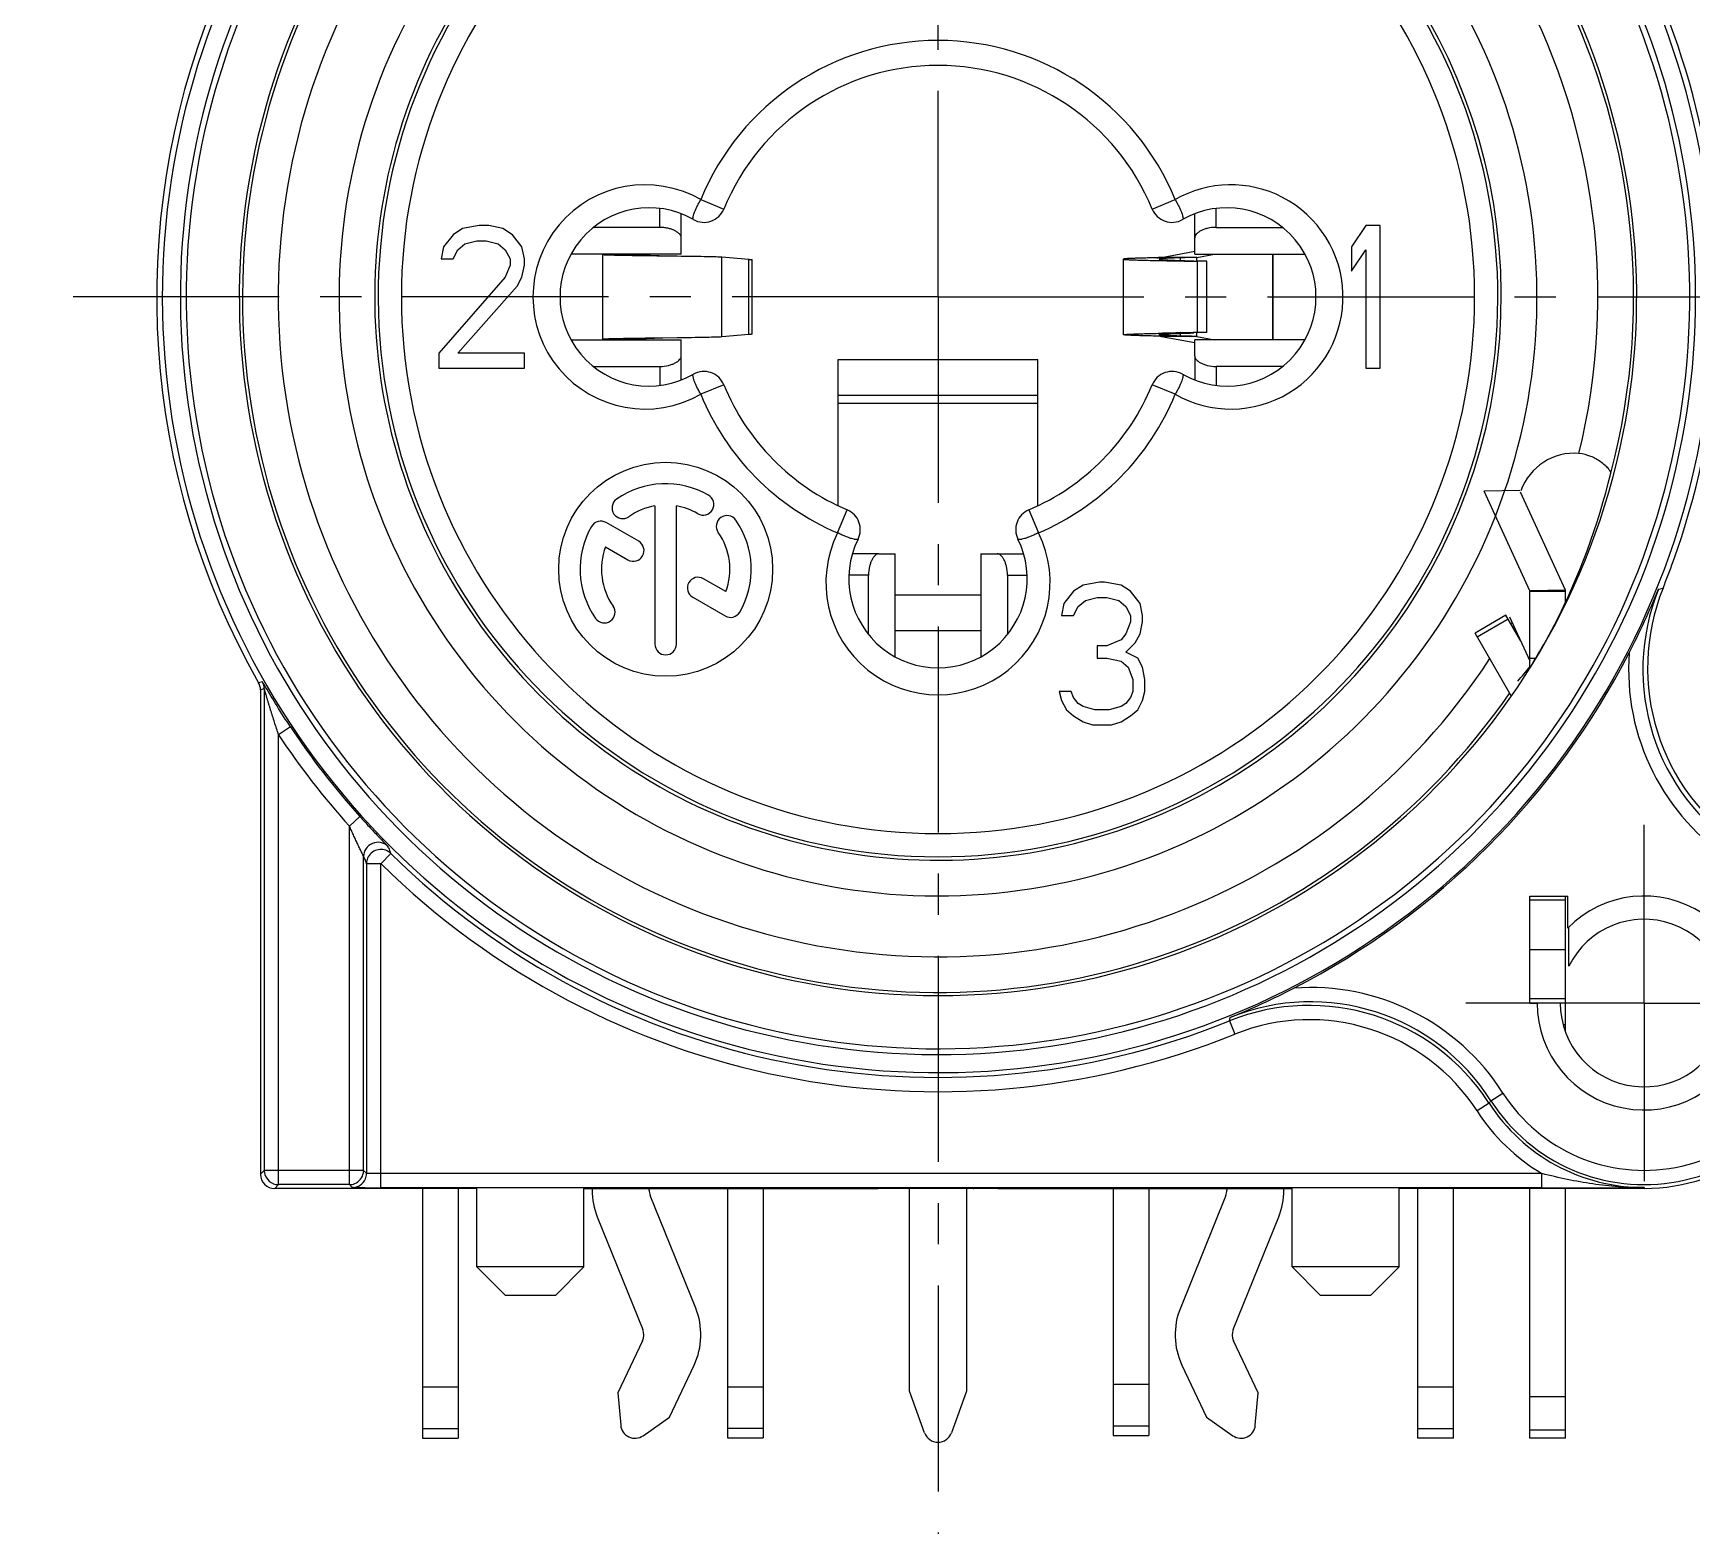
# Model space of a CAD drawing. Header units: millimetres. Extents: x 0 to 420, y -2 to 297.
# Drawn here: x 304.1 to 373.9, y 180.8 to 243.9 of the extents above; entities that cross this region are included whole.
import ezdxf

# ---------------------------------------------------------------- set-up
doc = ezdxf.new("R2010")
doc.units = ezdxf.units.MM
doc.header["$LTSCALE"] = 23.1
doc.linetypes.add('CENTER', pattern=[0.6, 0.375, -0.075, 0.075, -0.075])
doc.layers.get('0').update_dxf_attribs({"linetype": 'CONTINUOUS'})
for name, color, linetype in [('AUSFORMSCHRAEGEN', 7, 'CONTINUOUS'), ('BEZUGSACHSEN', 7, 'CONTINUOUS'), ('DEFAULT_1', 7, 'CENTER'), ('FASEN', 7, 'CONTINUOUS'), ('RUNDUNGEN', 7, 'CONTINUOUS')]:
    doc.layers.add(name, color=color, linetype=linetype)

msp = doc.modelspace()

# ---------------------------------------------------------------- linework, layer by layer
at = {"color": 9, "linetype": 'CONTINUOUS'}
for p, q in [((330.4521, 235.7138), (330.45225, 236.50743)), ((353.85415, 235.71492), (353.85415, 236.50741)), ((329.53596, 234.57525), (328.03596, 234.57525)), ((333.05585, 231.1045), (333.05585, 234.47534)), ((352.35435, 234.43755), (351.35446, 234.43755)), ((353.03979, 234.45438), (351.5503, 234.45438)), ((352.35435, 234.32212), (352.35435, 234.43755)), ((353.03979, 234.3012), (353.03979, 234.45438)), ((334.19919, 231.20849), (334.19919, 234.37134)), ((329.53596, 231.00458), (328.03596, 231.00458)), ((352.35435, 231.14228), (351.35446, 231.14228)), ((353.03979, 231.12546), (351.5503, 231.12546)), ((352.35435, 231.14228), (352.35435, 231.25771)), ((353.03979, 231.12546), (353.03979, 231.27864)), ((330.4521, 229.86604), (330.45225, 229.06923)), ((353.85415, 229.86492), (353.85415, 229.0724)), ((337.95415, 228.65225), (346.35415, 228.65225)), ((337.95415, 228.32103), (346.35415, 228.32103)), ((339.23101, 221.08776), (338.41006, 221.08795)), ((345.07728, 221.08776), (345.89608, 221.08795)), ((368.54273, 220.45551), (367.04844, 220.43057)), ((367.04844, 220.43057), (367.04844, 220.40562)), ((368.55415, 220.40562), (367.05415, 220.40562)), ((364.83211, 218.49936), (366.13115, 219.24936)), ((368.44749, 202.18992), (368.55415, 202.18992)), ((321.96415, 185.18471), (320.46415, 185.18471)), ((334.79432, 185.18966), (333.29432, 185.18966)), ((351.02919, 185.29124), (349.52919, 185.29124)), ((363.84415, 185.18471), (362.34415, 185.18471)), ((367.05415, 185.13635), (368.55415, 185.13635))]:
    msp.add_line(p, q, dxfattribs=at)
at = {"color": 7, "linetype": 'CONTINUOUS'}
for p, q in [((331.35204, 234.58849), (331.35229, 236.28344)), ((352.95415, 235.28045), (352.95415, 236.28278)), ((321.75415, 235.40694), (321.35415, 234.8963)), ((322.15415, 235.66226), (321.75415, 235.40694)), ((322.85415, 235.78992), (322.15415, 235.66226)), ((322.25415, 235.02396), (322.75415, 235.15162)), ((322.75415, 235.15162), (323.15415, 235.15162)), ((323.25415, 235.78992), (322.85415, 235.78992)), ((323.15415, 235.15162), (323.65415, 235.02396)), ((323.85415, 235.66226), (323.25415, 235.78992)), ((324.25415, 235.40694), (323.85415, 235.66226)), ((324.65415, 234.8963), (324.25415, 235.40694)), ((330.4521, 235.7138), (327.66456, 235.71432)), ((360.15415, 235.78992), (359.55415, 234.8963)), ((360.75415, 235.78992), (360.15415, 235.78992)), ((360.75415, 229.78992), (360.75415, 235.78992)), ((321.35415, 234.8963), (321.25415, 234.38566)), ((321.75415, 234.38566), (321.95415, 234.76864)), ((321.95415, 234.76864), (322.25415, 235.02396)), ((323.65415, 235.02396), (323.95415, 234.76864)), ((323.95415, 234.76864), (324.15415, 234.38566)), ((324.75415, 234.38566), (324.65415, 234.8963)), ((331.35204, 234.5885), (326.71919, 234.58945)), ((328.03596, 234.57525), (328.03596, 231.00458)), ((329.53353, 234.53562), (329.66151, 234.53374)), ((330.58596, 234.52092), (331.18499, 234.51273)), ((331.18499, 234.51273), (331.35223, 234.51038)), ((333.05585, 234.47534), (334.19919, 234.37134)), ((359.55415, 234.8963), (359.55415, 233.87502)), ((359.55415, 233.87502), (360.15415, 234.76864)), ((360.15415, 234.76864), (360.15415, 229.78992)), ((321.25415, 234.38566), (321.75415, 234.38566)), ((324.15415, 234.13034), (323.95415, 233.6197)), ((324.15415, 234.38566), (324.15415, 234.13034)), ((324.65415, 233.6197), (324.75415, 234.13034)), ((324.75415, 234.13034), (324.75415, 234.38566)), ((334.34057, 231.22826), (334.34057, 234.35158)), ((349.95415, 231.20004), (349.95415, 234.3798)), ((353.45538, 234.28992), (353.06718, 234.28992)), ((353.06718, 231.28992), (353.06718, 234.28992)), ((323.95415, 233.6197), (321.15415, 230.42822)), ((321.95415, 230.42822), (324.45415, 233.23673)), ((324.45415, 233.23673), (324.65415, 233.6197)), ((326.72055, 230.99039), (331.35204, 230.99134)), ((329.66151, 231.0461), (329.53353, 231.04421)), ((331.18499, 231.06711), (330.58596, 231.05891)), ((331.35223, 231.06946), (331.18499, 231.06711)), ((331.35229, 229.29223), (331.35204, 230.99134)), ((334.19919, 231.20849), (333.05585, 231.1045)), ((353.45538, 231.28992), (353.06718, 231.28992)), ((321.15415, 230.42822), (321.15415, 229.78992)), ((324.75415, 230.42822), (321.95415, 230.42822)), ((324.75415, 229.78992), (324.75415, 230.42822)), ((352.95415, 230.29939), (352.95415, 229.29705)), ((321.15415, 229.78992), (324.75415, 229.78992)), ((327.65785, 229.86552), (330.4521, 229.86604)), ((337.95415, 230.15117), (346.35415, 230.15117)), ((360.15415, 229.78992), (360.75415, 229.78992)), ((337.95415, 228.32103), (337.95415, 228.65225)), ((346.35415, 228.32103), (346.35415, 228.65225)), ((330.24902, 223.99702), (330.24902, 218.18479)), ((331.14902, 218.18479), (331.14902, 223.99702)), ((368.54273, 220.45551), (366.65187, 224.5794)), ((329.56357, 222.50995), (328.19604, 223.2995)), ((328.16845, 222.27619), (329.11357, 221.73053)), ((339.66404, 221.98775), (338.55666, 221.98803)), ((344.64425, 221.98775), (345.74866, 221.98803)), ((333.22958, 220.39338), (332.28803, 220.93698)), ((348.25415, 220.66226), (347.85415, 220.40694)), ((348.95415, 220.78992), (348.25415, 220.66226)), ((349.15415, 220.78992), (348.95415, 220.78992)), ((349.85415, 220.66226), (349.15415, 220.78992)), ((350.25415, 220.40694), (349.85415, 220.66226)), ((331.83803, 220.15756), (333.202, 219.37008)), ((343.95248, 220.24992), (340.35582, 220.24992)), ((347.45415, 219.8963), (347.35415, 219.38566)), ((347.85415, 220.40694), (347.45415, 219.8963)), ((348.05415, 219.76864), (348.35415, 220.02396)), ((348.35415, 220.02396), (348.85415, 220.15162)), ((348.85415, 220.15162), (349.25415, 220.15162)), ((349.25415, 220.15162), (349.75415, 220.02396)), ((349.75415, 220.02396), (350.05415, 219.76864)), ((350.65415, 219.8963), (350.25415, 220.40694)), ((350.75415, 219.38566), (350.65415, 219.8963)), ((368.55415, 219.95295), (368.55415, 220.40562)), ((347.35415, 219.38566), (347.85415, 219.38566)), ((347.85415, 219.38566), (348.05415, 219.76864)), ((350.05415, 219.76864), (350.25415, 219.38566)), ((350.25415, 219.13034), (350.05415, 218.6197)), ((350.25415, 219.38566), (350.25415, 219.13034)), ((350.65415, 218.6197), (350.75415, 219.13034)), ((350.75415, 219.13034), (350.75415, 219.38566)), ((366.04328, 219.40156), (364.74424, 218.65156)), ((366.65885, 218.33536), (366.04328, 219.40156)), ((350.05415, 218.6197), (349.85415, 218.36439)), ((350.45415, 218.23673), (350.65415, 218.6197)), ((349.25415, 218.10907), (348.85415, 218.10907)), ((348.85415, 218.10907), (348.85415, 217.59843)), ((349.85415, 218.36439), (349.25415, 218.10907)), ((350.05415, 217.85375), (350.45415, 218.23673)), ((350.55415, 217.59843), (350.05415, 217.85375)), ((348.85415, 217.59843), (349.25415, 217.59843)), ((349.25415, 217.59843), (349.85415, 217.47077)), ((349.85415, 217.47077), (350.15415, 217.21545)), ((350.15415, 217.21545), (350.35415, 216.70481)), ((350.75415, 217.21545), (350.55415, 217.59843)), ((350.85415, 216.70481), (350.75415, 217.21545)), ((350.35415, 216.70481), (350.35415, 216.19417)), ((350.85415, 216.19417), (350.85415, 216.70481)), ((347.75415, 216.19417), (347.25415, 216.19417)), ((347.25415, 216.19417), (347.35415, 215.81119)), ((347.35415, 215.81119), (347.55415, 215.42822)), ((347.85415, 215.93885), (347.75415, 216.19417)), ((348.05415, 215.68353), (347.85415, 215.93885)), ((348.25415, 215.55588), (348.05415, 215.68353)), ((350.05415, 215.68353), (349.85415, 215.55588)), ((350.25415, 215.93885), (350.05415, 215.68353)), ((350.35415, 216.19417), (350.25415, 215.93885)), ((350.55415, 215.42822), (350.75415, 215.81119)), ((350.75415, 215.81119), (350.85415, 216.19417)), ((347.55415, 215.42822), (347.85415, 215.1729)), ((347.85415, 215.1729), (348.25415, 214.91758)), ((348.75415, 215.42822), (348.25415, 215.55588)), ((348.25415, 214.91758), (348.65415, 214.78992)), ((349.35415, 215.42822), (348.75415, 215.42822)), ((349.85415, 215.55588), (349.35415, 215.42822)), ((349.45415, 214.78992), (349.85415, 214.91758)), ((349.85415, 214.91758), (350.25415, 215.1729)), ((350.25415, 215.1729), (350.55415, 215.42822)), ((348.65415, 214.78992), (349.45415, 214.78992)), ((367.05415, 205.33992), (368.55415, 205.33992)), ((368.55415, 201.87105), (368.55415, 203.08992)), ((320.46415, 195.28992), (320.46415, 184.79012)), ((333.29432, 195.28992), (333.29432, 184.79487)), ((349.52919, 195.28992), (349.52919, 184.89666)), ((362.34415, 184.79012), (362.34415, 195.28992)), ((368.55415, 184.78992), (368.55415, 195.28992)), ((351.02919, 187.03914), (349.52919, 187.03914)), ((321.96415, 186.93261), (320.46415, 186.93261)), ((334.79432, 186.93756), (333.29432, 186.93756)), ((363.84415, 186.93261), (362.34415, 186.93261)), ((367.05415, 186.54361), (368.55415, 186.54361)), ((349.52919, 184.89645), (351.02919, 184.89645)), ((320.46415, 184.78992), (321.96415, 184.78992)), ((333.29432, 184.79487), (334.79432, 184.79487)), ((363.84415, 184.78992), (362.34415, 184.78992)), ((368.55415, 184.78992), (367.05415, 184.78992))]:
    msp.add_line(p, q, dxfattribs=at)
at = {"color": 3, "linetype": 'CONTINUOUS'}
for p, q in [((352.95415, 234.58991), (352.95415, 235.28045)), ((353.85415, 235.71492), (356.64445, 235.71492)), ((329.55415, 234.57525), (329.55415, 234.58887)), ((352.95415, 234.58992), (357.58799, 234.58992)), ((353.45538, 231.28992), (353.45538, 234.28992)), ((329.55415, 230.99097), (329.55415, 231.00458)), ((352.95415, 230.29939), (352.95415, 230.98993)), ((357.58797, 230.98992), (352.95415, 230.98992)), ((356.64451, 229.86492), (353.85415, 229.86492)), ((367.04844, 220.43057), (365.12921, 224.61633)), ((339.66404, 221.98775), (340.35622, 221.98773)), ((340.35522, 217.65012), (340.35621, 221.98773)), ((343.95208, 221.98773), (344.64425, 221.98775)), ((343.95208, 221.98773), (343.95307, 217.65625)), ((339.23044, 218.59523), (339.23101, 221.08776)), ((345.07728, 221.08776), (345.07785, 218.59217)), ((367.05415, 217.58429), (367.05415, 220.40562)), ((366.19808, 219.34029), (367.04844, 217.48569)), ((343.95282, 218.74992), (340.35547, 218.74992)), ((366.27014, 216.00862), (364.74424, 218.65156)), ((321.96415, 195.28992), (321.96415, 184.79012)), ((327.60415, 195.28992), (327.60415, 195.21739)), ((330.00415, 195.21739), (330.00415, 195.28992)), ((331.9607, 190.25812), (330.04784, 194.99262)), ((334.79432, 195.28992), (334.79432, 184.79487)), ((340.95415, 186.75871), (340.95415, 195.28533)), ((343.35415, 195.28533), (343.35415, 186.75871)), ((351.02919, 195.28992), (351.02919, 184.89666)), ((354.26046, 194.99262), (352.34759, 190.25812)), ((354.30415, 195.28992), (354.30415, 195.21739)), ((356.70415, 195.21739), (356.70415, 195.28992)), ((363.84415, 184.79012), (363.84415, 195.28992)), ((367.05415, 184.78992), (367.05415, 195.28992)), ((327.82259, 194.09357), (329.73546, 189.35907)), ((354.57284, 189.35907), (356.4857, 194.09357)), ((329.72206, 188.87888), (328.69228, 186.69004)), ((355.61601, 186.69004), (354.58623, 188.87888)), ((330.86395, 185.66834), (331.89373, 187.85718)), ((352.41457, 187.85718), (353.44435, 185.66834)), ((328.69228, 186.69004), (328.80625, 185.33405)), ((341.59033, 185.01081), (340.95415, 186.75871)), ((343.35415, 186.75871), (342.71796, 185.01081)), ((355.50204, 185.33405), (355.61601, 186.69004)), ((329.74661, 184.89164), (330.86395, 185.66834)), ((353.44435, 185.66834), (354.56168, 184.89164))]:
    msp.add_line(p, q, dxfattribs=at)
at = {"color": 7, "linetype": 'CONTINUOUS'}
msp.add_circle((330.69902, 221.33479), 4.5, dxfattribs=at)
for centre, radius, start, end in [((342.15415, 232.78992), 9.73744, 22.3012374, 157.6987626), ((350.97807, 241.72047), 7.29264, 272.9585097, 273.3584447), ((359.06695, 601.41747), 367.17658, 268.8350815, 269.0637285), ((350.97807, 223.85937), 7.29264, 86.6415553, 87.0414903), ((359.06695, -135.83764), 367.17658, 90.9362715, 91.1649185), ((342.15415, 232.78992), 9.73744, 202.3012374, 246.9355975), ((342.15415, 232.78992), 9.73744, 293.0644022, 337.6987626), ((330.69902, 221.33479), 3.6, 60, 125), ((328.89225, 223.91512), 0.45, 125, 305), ((330.69902, 221.33479), 2.7, 99.5940682, 125), ((330.69902, 221.33479), 2.7, 60, 80.4059318), ((332.27402, 224.06277), 0.45, 240, 60), ((327.97104, 222.90979), 0.45, 60, 150), ((333.27935, 223.14155), 0.45, 35, 215), ((330.69902, 221.33479), 3.6, 330, 35), ((330.69902, 221.33479), 3.6, 150, 215), ((330.69902, 221.33479), 2.7, 339.5940682, 35), ((330.69902, 221.33479), 2.7, 159.5940682, 215), ((329.33857, 222.12024), 0.45, 240, 60), ((332.06303, 220.54727), 0.45, 60, 240), ((328.11869, 219.52802), 0.45, 215, 35), ((333.427, 219.75979), 0.45, 240, 330), ((330.69902, 218.18479), 0.45, 180, 360)]:
    msp.add_arc(centre, radius, start, end, dxfattribs=at)
at = {"color": 3, "linetype": 'CONTINUOUS'}
for centre, radius, start, end in [((330.60415, 195.21739), 3, 180, 202), ((330.60415, 195.21739), 0.6, 180, 202), ((353.70415, 195.21739), 0.6, 338, 360), ((353.70415, 195.21739), 3, 338, 360), ((329.17915, 189.1343), 3, 334.8044905, 22), ((355.12915, 189.1343), 3, 158, 205.1955095), ((329.17915, 189.1343), 0.6, 334.8044905, 22), ((355.12915, 189.1343), 0.6, 158, 205.1955095), ((329.40415, 185.3843), 0.6, 184.8044905, 304.8044905), ((342.15415, 185.21602), 0.6, 200, 340), ((354.90415, 185.3843), 0.6, 235.1955095, 355.1955095)]:
    msp.add_arc(centre, radius, start, end, dxfattribs=at)
at = {"color": 7, "linetype": 'CONTINUOUS'}
for points, knots in [([(331.35206, 235.28292), (331.35206, 235.29595), (331.34853, 235.32284), (331.33332, 235.36222), (331.30895, 235.40121), (331.26317, 235.45533), (331.18615, 235.51968), (331.07184, 235.58567), (330.93643, 235.6401), (330.78519, 235.68156), (330.62192, 235.70805), (330.50944, 235.71378), (330.4521, 235.7138)], [0, 0, 0, 0, 0.036668, 0.07538088, 0.11794118, 0.16543468, 0.27433994, 0.39826422, 0.53545939, 0.6838307, 0.83867711, 1, 1, 1, 1]), ([(328.03596, 234.57525), (328.03588, 234.57461), (328.03882, 234.57344), (328.04301, 234.57258), (328.05148, 234.5713), (328.06262, 234.57016), (328.07721, 234.56893), (328.10294, 234.56718), (328.14308, 234.56505), (328.20061, 234.56263), (328.27043, 234.5602), (328.35217, 234.55775), (328.44535, 234.5553), (328.5495, 234.55284), (328.70879, 234.54942), (328.93094, 234.54523), (329.22185, 234.54035), (329.42651, 234.53721), (329.53353, 234.53562)], [0, 0, 0, 0, 0.00129454, 0.00459232, 0.01003009, 0.01761782, 0.02734954, 0.03921486, 0.06929699, 0.10776059, 0.154466, 0.2091309, 0.27143211, 0.34104605, 0.41764885, 0.59032564, 0.78576503, 1, 1, 1, 1]), ([(329.66151, 234.53374), (329.73621, 234.53265), (330.04435, 234.52826), (330.35251, 234.52408), (330.58596, 234.52092)], [0, 0, 0, 0, 0.24240564, 1, 1, 1, 1]), ([(331.35223, 234.51038), (331.54744, 234.5076), (331.90902, 234.5023), (332.39753, 234.49393), (332.73684, 234.48669), (332.94313, 234.48036), (333.0225, 234.47715), (333.05585, 234.47534)], [0, 0, 0, 0, 0.34371369, 0.63664291, 0.86015589, 0.94120287, 1, 1, 1, 1]), ([(351.35446, 234.43755), (351.2501, 234.43526), (351.05281, 234.43075), (350.7751, 234.42362), (350.56652, 234.41748), (350.41906, 234.41247), (350.32374, 234.40888), (350.23898, 234.40531), (350.16505, 234.40174), (350.10216, 234.39819), (350.05045, 234.39466), (350.0101, 234.39119), (349.98354, 234.38808), (349.96816, 234.38553), (349.96073, 234.38369), (349.95637, 234.38232), (349.95415, 234.38057), (349.95416, 234.3798)], [0, 0, 0, 0, 0.22319615, 0.42193525, 0.59396984, 0.66935569, 0.73740064, 0.79792083, 0.85073298, 0.89566362, 0.93261067, 0.96150958, 0.98230684, 0.98966103, 0.99499507, 0.99835443, 1, 1, 1, 1]), ([(351.5503, 234.45438), (351.54469, 234.45254), (351.52862, 234.45016), (351.49842, 234.44676), (351.45581, 234.44349), (351.4234, 234.44142), (351.40529, 234.44036)], [0, 0, 0, 0, 0.12154895, 0.33178254, 0.6266264, 1, 1, 1, 1]), ([(334.19919, 234.37134), (334.21973, 234.3699), (334.24835, 234.3677), (334.28352, 234.36418), (334.30339, 234.36173), (334.31876, 234.35943), (334.33009, 234.35692), (334.33659, 234.35505), (334.34013, 234.35269), (334.34015, 234.35158)], [0, 0, 0, 0, 0.43053751, 0.60019615, 0.73947579, 0.84845415, 0.92733397, 0.9767469, 1, 1, 1, 1]), ([(349.95416, 234.3798), (349.95417, 234.37892), (349.95692, 234.37703), (349.96202, 234.37554), (349.97088, 234.37354), (349.9829, 234.3717), (349.99842, 234.36975), (350.02586, 234.36695), (350.06868, 234.36358), (350.13011, 234.35973), (350.20478, 234.35586), (350.29242, 234.35197), (350.39275, 234.34806), (350.50546, 234.34415), (350.67938, 234.3387), (350.92459, 234.332), (351.24987, 234.32423), (351.48046, 234.31929), (351.60215, 234.31678)], [0, 0, 0, 0, 0.00159399, 0.00496039, 0.01032728, 0.01773527, 0.0271948, 0.03870751, 0.06788294, 0.10521572, 0.15056654, 0.20376625, 0.26464398, 0.33302772, 0.40871038, 0.5808551, 0.77879738, 1, 1, 1, 1]), ([(329.53353, 231.04421), (329.42651, 231.04262), (329.22185, 231.03949), (328.93094, 231.03461), (328.70879, 231.03041), (328.5495, 231.02699), (328.44535, 231.02454), (328.35217, 231.02208), (328.27043, 231.01964), (328.20061, 231.0172), (328.14308, 231.01478), (328.10294, 231.01266), (328.07721, 231.0109), (328.06262, 231.00967), (328.05148, 231.00853), (328.04301, 231.00725), (328.03882, 231.00639), (328.03588, 231.00523), (328.03596, 231.00458)], [0, 0, 0, 0, 0.21423497, 0.40967436, 0.58235115, 0.65895395, 0.72856789, 0.7908691, 0.845534, 0.89223941, 0.93070301, 0.96078514, 0.97265046, 0.98238218, 0.98996991, 0.99540768, 0.99870546, 1, 1, 1, 1]), ([(330.58596, 231.05891), (330.50724, 231.05785), (330.19909, 231.05367), (329.89094, 231.04943), (329.66151, 231.0461)], [0, 0, 0, 0, 0.25546525, 1, 1, 1, 1]), ([(333.05585, 231.1045), (333.0225, 231.10268), (332.94313, 231.09947), (332.73684, 231.09314), (332.39753, 231.08591), (331.90902, 231.07754), (331.54744, 231.07223), (331.35223, 231.06946)], [0, 0, 0, 0, 0.05879713, 0.13984411, 0.36335709, 0.65628631, 1, 1, 1, 1]), ([(334.34015, 231.22826), (334.34013, 231.22715), (334.33659, 231.22479), (334.33009, 231.22292), (334.31876, 231.22041), (334.30339, 231.2181), (334.28352, 231.21566), (334.24835, 231.21214), (334.21973, 231.20993), (334.19919, 231.20849)], [0, 0, 0, 0, 0.0232531, 0.07266603, 0.15154585, 0.26052421, 0.39980385, 0.56946249, 1, 1, 1, 1]), ([(351.35446, 231.14228), (351.2501, 231.14457), (351.05281, 231.14909), (350.7751, 231.15621), (350.56652, 231.16236), (350.41906, 231.16737), (350.32374, 231.17095), (350.23898, 231.17453), (350.16505, 231.17809), (350.10216, 231.18164), (350.05045, 231.18517), (350.0101, 231.18864), (349.98354, 231.19175), (349.96816, 231.19431), (349.96073, 231.19614), (349.95637, 231.19752), (349.95415, 231.19927), (349.95416, 231.20004)], [0, 0, 0, 0, 0.22319615, 0.42193525, 0.59396984, 0.66935569, 0.73740064, 0.79792083, 0.85073298, 0.89566362, 0.93261067, 0.96150958, 0.98230684, 0.98966103, 0.99499507, 0.99835443, 1, 1, 1, 1]), ([(349.95416, 231.20004), (349.95417, 231.20092), (349.95692, 231.2028), (349.96202, 231.20429), (349.97088, 231.20629), (349.9829, 231.20813), (349.99842, 231.21008), (350.02586, 231.21288), (350.06868, 231.21626), (350.13011, 231.22011), (350.20478, 231.22398), (350.29242, 231.22787), (350.39275, 231.23177), (350.50546, 231.23568), (350.67938, 231.24114), (350.92459, 231.24784), (351.24987, 231.25561), (351.48046, 231.26055), (351.60215, 231.26305)], [0, 0, 0, 0, 0.00159399, 0.00496039, 0.01032728, 0.01773527, 0.0271948, 0.03870751, 0.06788294, 0.10521572, 0.15056654, 0.20376625, 0.26464398, 0.33302772, 0.40871038, 0.5808551, 0.77879738, 1, 1, 1, 1]), ([(351.5503, 231.12546), (351.54469, 231.1273), (351.52862, 231.12967), (351.49842, 231.13308), (351.45581, 231.13634), (351.4234, 231.13841), (351.40529, 231.13948)], [0, 0, 0, 0, 0.12154895, 0.33178254, 0.6266264, 1, 1, 1, 1]), ([(330.4521, 229.86604), (330.57561, 229.86606), (330.7533, 229.88605), (330.9682, 229.95063), (331.09877, 230.00824), (331.20534, 230.07396), (331.2753, 230.13616), (331.31491, 230.18801), (331.34147, 230.23455), (331.35206, 230.27274), (331.35206, 230.29692)], [0, 0, 0, 0, 0.34791111, 0.49745965, 0.63107399, 0.74874433, 0.84901068, 0.89260071, 0.93188728, 1, 1, 1, 1]), ([(368.55415, 220.40562), (368.55415, 220.40979), (368.55317, 220.42693), (368.54814, 220.44372), (368.54273, 220.45551)], [0, 0, 0, 0, 0.24328687, 1, 1, 1, 1])]:
    msp.add_open_spline(points, degree=3, knots=knots, dxfattribs=at)
at = {"color": 3, "linetype": 'CONTINUOUS'}
for points, knots in [([(353.85415, 235.71492), (353.72964, 235.71492), (353.55052, 235.69465), (353.33442, 235.62911), (353.20386, 235.57099), (353.09788, 235.50495), (353.01872, 235.43331), (352.96743, 235.35903), (352.95415, 235.30506), (352.95415, 235.28045)], [0, 0, 0, 0, 0.34962632, 0.49979855, 0.63301939, 0.74975265, 0.84903959, 0.93088867, 1, 1, 1, 1]), ([(329.53596, 234.57525), (329.53592, 234.57456), (329.53774, 234.57289), (329.54427, 234.57066), (329.55915, 234.56765), (329.58389, 234.56458), (329.61849, 234.56127), (329.66233, 234.55797), (329.71511, 234.55463), (329.77627, 234.55128), (329.84525, 234.54792), (329.92139, 234.54456), (330.03501, 234.53992), (330.18889, 234.53423), (330.38353, 234.52758), (330.51761, 234.52317), (330.58596, 234.52092)], [0, 0, 0, 0, 0.00196807, 0.00585958, 0.02045891, 0.04431564, 0.07733902, 0.11926907, 0.16964541, 0.22798495, 0.29379045, 0.36641884, 0.44512711, 0.61777685, 0.80514746, 1, 1, 1, 1]), ([(352.35435, 234.43755), (352.28725, 234.43526), (352.16042, 234.43075), (351.98189, 234.42363), (351.82735, 234.41653), (351.71437, 234.41037), (351.63725, 234.40531), (351.5897, 234.40174), (351.5493, 234.3982), (351.51597, 234.39463), (351.49023, 234.39127), (351.47099, 234.38759), (351.46045, 234.38493), (351.45414, 234.38153), (351.45415, 234.3798)], [0, 0, 0, 0, 0.22276638, 0.42114233, 0.59288988, 0.73612096, 0.79657924, 0.84935851, 0.89428994, 0.93127859, 0.96027273, 0.9812463, 0.99426267, 1, 1, 1, 1]), ([(353.03979, 234.45438), (353.0295, 234.45341), (353.00329, 234.45189), (352.92916, 234.44876), (352.79713, 234.44532), (352.59485, 234.44127), (352.4405, 234.43883), (352.35435, 234.43755)], [0, 0, 0, 0, 0.04522958, 0.11484396, 0.32461115, 0.62304002, 1, 1, 1, 1]), ([(351.45415, 234.3798), (351.45416, 234.37885), (351.4564, 234.37661), (351.46477, 234.37339), (351.48353, 234.36931), (351.51489, 234.365), (351.55878, 234.36043), (351.61472, 234.35586), (351.68257, 234.35123), (351.76198, 234.34659), (351.8526, 234.34193), (351.95401, 234.33727), (352.10935, 234.33078), (352.3265, 234.32281), (352.61171, 234.31355), (352.81274, 234.30761), (352.91809, 234.30459)], [0, 0, 0, 0, 0.00193471, 0.00554672, 0.01883829, 0.04049331, 0.07053439, 0.10884585, 0.15523021, 0.20948171, 0.27138513, 0.34064476, 0.41691164, 0.58905729, 0.78465024, 1, 1, 1, 1]), ([(330.58596, 231.05891), (330.51761, 231.05666), (330.38353, 231.05225), (330.18889, 231.0456), (330.03501, 231.03992), (329.92139, 231.03528), (329.84525, 231.03191), (329.77627, 231.02855), (329.71511, 231.0252), (329.66233, 231.02186), (329.61849, 231.01857), (329.58389, 231.01526), (329.55915, 231.01219), (329.54427, 231.00918), (329.53774, 231.00695), (329.53592, 231.00527), (329.53596, 231.00458)], [0, 0, 0, 0, 0.19485254, 0.38222315, 0.55487289, 0.63358116, 0.70620955, 0.77201505, 0.83035459, 0.88073093, 0.92266098, 0.95568436, 0.97954109, 0.99414042, 0.99803193, 1, 1, 1, 1]), ([(352.35435, 231.14228), (352.28725, 231.14457), (352.16042, 231.14909), (351.98189, 231.15621), (351.82735, 231.1633), (351.71437, 231.16947), (351.63725, 231.17453), (351.5897, 231.1781), (351.5493, 231.18163), (351.51597, 231.18521), (351.49023, 231.18857), (351.47099, 231.19224), (351.46045, 231.19491), (351.45414, 231.19831), (351.45415, 231.20004)], [0, 0, 0, 0, 0.22276638, 0.42114233, 0.59288988, 0.73612096, 0.79657924, 0.84935851, 0.89428994, 0.93127859, 0.96027273, 0.9812463, 0.99426267, 1, 1, 1, 1]), ([(351.45415, 231.20004), (351.45416, 231.20099), (351.4564, 231.20322), (351.46477, 231.20645), (351.48353, 231.21052), (351.51489, 231.21484), (351.55878, 231.2194), (351.61472, 231.22398), (351.68257, 231.2286), (351.76198, 231.23325), (351.8526, 231.2379), (351.95401, 231.24257), (352.10935, 231.24906), (352.3265, 231.25703), (352.61171, 231.26629), (352.81274, 231.27223), (352.91809, 231.27524)], [0, 0, 0, 0, 0.00193471, 0.00554672, 0.01883829, 0.04049331, 0.07053439, 0.10884585, 0.15523021, 0.20948171, 0.27138513, 0.34064476, 0.41691164, 0.58905729, 0.78465024, 1, 1, 1, 1]), ([(353.03979, 231.12546), (353.0295, 231.12642), (353.00329, 231.12795), (352.92916, 231.13108), (352.79713, 231.13452), (352.59485, 231.13856), (352.4405, 231.141), (352.35435, 231.14228)], [0, 0, 0, 0, 0.04522958, 0.11484396, 0.32461115, 0.62304002, 1, 1, 1, 1]), ([(352.95415, 230.29939), (352.95415, 230.27478), (352.96743, 230.2208), (353.01873, 230.14651), (353.0979, 230.07488), (353.20389, 230.00883), (353.33444, 229.95072), (353.55054, 229.88518), (353.72965, 229.86492), (353.85415, 229.86492)], [0, 0, 0, 0, 0.06911556, 0.15097213, 0.25026888, 0.36701022, 0.50023293, 0.65039878, 1, 1, 1, 1]), ([(339.66404, 221.98775), (339.63964, 221.98775), (339.58598, 221.97394), (339.51217, 221.92246), (339.44053, 221.84329), (339.37467, 221.7372), (339.31665, 221.60672), (339.25128, 221.39089), (339.23104, 221.21205), (339.23101, 221.08776)], [0, 0, 0, 0, 0.06860448, 0.15056527, 0.25007681, 0.3669319, 0.50025758, 0.65049851, 1, 1, 1, 1]), ([(345.07728, 221.08776), (345.07726, 221.21206), (345.05701, 221.39091), (344.99163, 221.60675), (344.93361, 221.73723), (344.86775, 221.84331), (344.79611, 221.92247), (344.72231, 221.97394), (344.66865, 221.98775), (344.64425, 221.98775)], [0, 0, 0, 0, 0.34952653, 0.49977369, 0.63309748, 0.74994462, 0.84944648, 0.93139982, 1, 1, 1, 1]), ([(367.05415, 220.40562), (367.05415, 220.40771), (367.05366, 220.41628), (367.05114, 220.42467), (367.04844, 220.43057)], [0, 0, 0, 0, 0.24328687, 1, 1, 1, 1])]:
    msp.add_open_spline(points, degree=3, knots=knots, dxfattribs=at)
at = {"layer": 'AUSFORMSCHRAEGEN', "color": 7, "linetype": 'CONTINUOUS'}
for p, q in [((367.05415, 207.58992), (368.64317, 207.58992)), ((367.05415, 206.70942), (367.05415, 207.58992)), ((368.64317, 206.24263), (368.64317, 207.58992)), ((368.6903, 204.64416), (368.6903, 206.28993)), ((367.05415, 203.08992), (367.05415, 203.97042)), ((367.05415, 203.08992), (367.35415, 203.08992)), ((322.75915, 191.98992), (322.75915, 195.28992)), ((327.25915, 191.98992), (327.25915, 195.28992)), ((357.04915, 191.98992), (357.04915, 195.28992)), ((371.85415, 195.28992), (361.54915, 195.28992)), ((361.54915, 191.98992), (361.54915, 195.28992))]:
    msp.add_line(p, q, dxfattribs=at)
for centre, radius, start, end in [((342.15415, 232.78992), 29.37619, 328.2830558, 332), ((371.85415, 203.08992), 4.5, 180, 135.5245679), ((371.85415, 203.08992), 3.525, 180, 153.8373826)]:
    msp.add_arc(centre, radius, start, end, dxfattribs=at)
at = {"layer": 'BEZUGSACHSEN', "color": 7, "linetype": 'CENTER'}
for q in [(371.85415, 210.58992), (364.35415, 203.08992), (379.35415, 203.08992), (371.85415, 195.58992)]:
    msp.add_line((371.85415, 203.08992), q, dxfattribs=at)
at = {"layer": 'BEZUGSACHSEN', "color": 7, "linetype": 'CONTINUOUS'}
msp.add_arc((342.15415, 232.78992), 32.8665, 340.211573, 40.4639001, dxfattribs=at)
at = {"layer": 'DEFAULT_1', "color": 7, "linetype": 'CENTER'}
for q in [(342.15415, 275.26309), (304.09369, 232.78992), (342.15415, 180.76309), (381.81562, 232.78992)]:
    msp.add_line((342.15415, 232.78992), q, dxfattribs=at)
at = {"layer": 'FASEN', "color": 7, "linetype": 'CONTINUOUS'}
for p, q in [((327.25915, 191.98992), (322.75915, 191.98992)), ((323.95915, 190.78993), (322.75916, 191.98994)), ((326.05914, 190.78993), (327.25913, 191.98994)), ((361.54915, 191.98992), (357.04915, 191.98992)), ((358.24915, 190.78993), (357.04916, 191.98994)), ((360.34914, 190.78993), (361.54913, 191.98994)), ((326.05915, 190.78992), (323.95915, 190.78992)), ((360.34915, 190.78992), (358.24915, 190.78992))]:
    msp.add_line(p, q, dxfattribs=at)
at = {"layer": 'RUNDUNGEN', "color": 9, "linetype": 'CONTINUOUS'}
for p, q in [((332.17313, 236.88368), (333.14506, 236.48504)), ((351.16324, 236.48504), (352.13516, 236.88368)), ((356.24154, 230.98992), (356.24154, 234.58992)), ((333.14506, 229.09479), (332.17313, 228.69615)), ((352.13516, 228.69615), (351.16324, 229.09479)), ((366.6235, 224.64127), (365.12921, 224.61633)), ((337.9278, 222.86431), (338.33935, 223.83084)), ((345.96894, 223.83084), (346.38049, 222.86431)), ((372.4624, 220.49945), (372.6509, 220.53614)), ((367.28418, 217.58429), (367.05415, 217.58429)), ((313.73654, 216.60085), (313.57587, 216.55758)), ((313.8152, 216.30387), (313.65415, 216.26126)), ((314.91504, 214.70683), (314.41518, 214.37499)), ((314.41518, 195.45097), (314.41518, 214.37515)), ((317.39311, 210.53119), (317.83931, 210.93229)), ((317.39311, 195.45097), (317.39311, 210.53136)), ((319.13814, 209.37912), (318.71752, 208.95128)), ((319.03763, 209.62463), (319.01751, 209.67408)), ((319.07836, 209.43057), (319.13814, 209.37912)), ((318.11754, 208.95128), (318.11755, 208.95518)), ((318.71752, 208.95128), (318.11754, 208.95128)), ((318.71752, 195.31614), (318.71752, 208.9518)), ((368.55415, 207.41418), (367.05415, 207.41418)), ((368.55415, 203.26565), (367.05415, 203.26565)), ((354.41623, 202.33597), (354.44462, 202.48166)), ((354.41623, 202.33597), (354.64033, 201.77941)), ((365.33496, 198.87442), (364.83114, 198.54863)), ((365.41397, 198.98168), (365.9198, 199.30435)), ((313.8152, 196.05095), (313.65415, 195.88989)), ((313.82042, 195.97208), (313.8152, 196.05095)), ((317.99309, 196.05095), (313.8152, 196.05095)), ((314.41518, 195.45097), (314.25412, 195.28992)), ((317.39311, 195.45097), (317.39835, 195.451)), ((317.51756, 195.32652), (317.39311, 195.45097)), ((317.98788, 195.97208), (317.99309, 196.05095)), ((318.11754, 195.9265), (317.99309, 196.05095)), ((367.55501, 195.91612), (318.71752, 195.91612)), ((367.55501, 195.31614), (367.55501, 195.91612)), ((371.85415, 195.32652), (371.85415, 195.28992))]:
    msp.add_line(p, q, dxfattribs=at)
at = {"layer": 'RUNDUNGEN', "color": 7, "linetype": 'CONTINUOUS'}
for p, q in [((331.86563, 236.04528), (331.85674, 236.05035)), ((351.5503, 234.45438), (352.95415, 234.71112)), ((351.5503, 231.12546), (352.95415, 230.86872)), ((337.95415, 228.65225), (337.95415, 230.15112)), ((346.35415, 228.65225), (346.35415, 230.15112)), ((352.44266, 229.53456), (352.45156, 229.52949)), ((337.95415, 224.00549), (337.95415, 228.32103)), ((346.35415, 224.00549), (346.35415, 228.32103)), ((366.51316, 218.65295), (366.51333, 218.5873)), ((313.8152, 216.30387), (313.8152, 196.05095)), ((313.65415, 216.26126), (313.65415, 195.88989)), ((317.99309, 196.05095), (317.99309, 209.25002)), ((318.11754, 208.95128), (318.11754, 195.9265)), ((368.55415, 203.08992), (368.55415, 207.58992)), ((368.55415, 203.08992), (367.35415, 203.08992)), ((317.39311, 195.45097), (314.41518, 195.45097)), ((322.75915, 195.28992), (314.25412, 195.28992)), ((367.55501, 195.31614), (318.71752, 195.31614)), ((327.25915, 195.28992), (339.64035, 195.28992)), ((343.62855, 195.28533), (340.67974, 195.28533)), ((344.66794, 195.28992), (357.04915, 195.28992))]:
    msp.add_line(p, q, dxfattribs=at)
at = {"layer": 'RUNDUNGEN', "color": 3, "linetype": 'CONTINUOUS'}
for p, q in [((353.03979, 234.45438), (353.78091, 234.58992)), ((356.25415, 230.98992), (356.25415, 234.58992)), ((353.03979, 231.12546), (353.78091, 230.98992)), ((367.05415, 217.21965), (367.05415, 217.58429)), ((367.05415, 203.97042), (367.05415, 206.70942))]:
    msp.add_line(p, q, dxfattribs=at)
at = {"layer": 'RUNDUNGEN', "color": 7, "linetype": 'CONTINUOUS'}
for centre, radius, start, end in [((342.15415, 232.78992), 32.62794, 120, 40.6769565), ((342.15415, 232.78992), 29.25522, 110.5578092, 325.2973921), ((342.15415, 232.78992), 29.25522, 345.3123575, 69.4421908), ((342.15415, 232.78992), 29.38776, 120, 60), ((342.15415, 232.78992), 23.54791, 101.3932277, 78.6067723), ((342.15415, 232.78992), 23.69478, 140.4905164, 67.5338539), ((342.15415, 232.78992), 32.8665, 158.1094357, 209.5963779), ((330.00415, 232.78992), 3.75, 60.2381857, 299.7618159), ((354.30415, 232.78992), 3.75, 240.2381864, 119.7618128), ((332.31235, 236.82664), 0.90006, 240.2425923, 337.6950082), ((351.99594, 236.82665), 0.90006, 202.3050151, 299.7572408), ((332.31235, 228.75319), 0.90006, 22.3050152, 119.7572406), ((351.99594, 228.75319), 0.90006, 60.242591, 157.6950065), ((337.98677, 223.00279), 0.89999, 333.6647241, 66.9359079), ((346.32152, 223.00279), 0.89999, 113.0640921, 206.3352759), ((342.15415, 220.93992), 3.75, 153.6643028, 26.3356875), ((342.15415, 232.78992), 32.8665, 338.1094357, 340.211573), ((341.1997, 233.29349), 33.77934, 332.7452353, 337.743516), ((381.00153, 217.18071), 8.99955, 158.108891, 236.6746796), ((342.15415, 232.78992), 32.70025, 297.2362315, 332.7637685), ((313.05417, 216.26126), 0.59998, 359.9999825, 29.5963954), ((342.15415, 232.78992), 32.69506, 213.5787848, 221.9536952), ((318.7171, 208.95129), 0.59954, 56.8746862, 157.5704477), ((318.71312, 208.94418), 0.60819, 53.097142, 56.8832566), ((342.15415, 232.78992), 32.82989, 225.4872102, 291.9318597), ((371.85415, 203.08992), 7.63894, 212.5341352, 57.4658648), ((371.85415, 203.08992), 7.8, 270, 57.0091065), ((318.72091, 208.95045), 0.60337, 157.634998, 179.5511187), ((341.79806, 233.42452), 33.42747, 292.2301606, 297.2810881), ((371.85415, 203.08992), 7.76339, 212.8879145, 270), ((314.4152, 196.05092), 0.59994, 187.5511391, 269.997993), ((317.39228, 196.05483), 0.60386, 270.5759002, 292.5332354), ((317.39314, 196.05088), 0.59987, 292.6017811, 350.1558112), ((317.38727, 196.05224), 0.60588, 350.1239232, 352.3978483), ((318.70719, 317.67142), 122.35528, 269.6979547, 270.0048378), ((339.62469, 91.1968), 104.09312, 89.6132625, 89.9915572), ((343.62781, 204.96557), 9.68024, 270.0043778, 270.1596309), ((366.07942, 1696.64971), 1501.33429, 270.05631334, 270.22038297)]:
    msp.add_arc(centre, radius, start, end, dxfattribs=at)
at = {"layer": 'RUNDUNGEN', "color": 9, "linetype": 'CONTINUOUS'}
for centre, radius, start, end in [((342.15415, 232.78992), 31.86907, 120, 41.7996235), ((342.15415, 232.78992), 31.6231, 120, 42.3878826), ((342.15415, 232.78992), 27.75523, 111.0508798, 326.7576259), ((342.15415, 232.78992), 27.75523, 346.2739892, 68.9491202), ((342.15415, 232.78992), 25.19477, 139.2173119, 68.0725732), ((342.15415, 232.78992), 22.57282, 100.8878159, 79.1121841), ((342.15415, 232.78992), 10.78794, 22.3020107, 157.6979802), ((329.83228, 232.7899), 4.7158, 60.2390266, 299.7594042), ((354.4759, 232.78917), 4.71648, 62.6342522, 119.7553498), ((354.47603, 232.78992), 4.71579, 240.2388157, 62.6314235), ((342.15415, 232.78992), 10.78794, 202.301613, 246.9363247), ((342.15415, 232.78992), 10.78794, 293.0574332, 337.6980187), ((342.15495, 220.77132), 4.71469, 153.6631461, 26.350995), ((380.80222, 217.11738), 8.99949, 157.9258422, 237.4667039), ((342.15415, 232.78992), 27.75523, 330.2928223, 330.4852551), ((380.80234, 217.11742), 9.59957, 175.7770322, 237.4662037), ((313.21562, 216.3038), 0.5996, 0.0063799, 29.6938493), ((342.15415, 232.78992), 33.29504, 213.5785586, 221.9534754), ((318.59315, 209.24982), 0.60005, 44.9937453, 179.9804838), ((385.17887, 236.56153), 71.41611, 202.1592693, 202.3721044), ((384.90315, 236.94789), 72.41635, 202.4874341, 202.7434884), ((342.15415, 232.78992), 33.42987, 225.4865816, 291.9318597), ((371.85415, 203.08992), 7.03897, 212.5341352, 57.4658648), ((357.82665, 194.14173), 9.59957, 32.5337948, 94.2229693), ((357.82668, 194.14184), 8.99949, 32.5332978, 112.0741561), ((357.77765, 193.98768), 8.99961, 33.173337, 111.9320804), ((357.77767, 193.98773), 8.39959, 32.8874202, 111.932354), ((357.78183, 193.99027), 8.9947, 32.8882556, 33.1740588), ((382.82926, 186.06999), 21.67958, 143.4467709, 143.7988619), ((371.85415, 203.08992), 8.36337, 212.8879145, 239.066429), ((317.5177, 195.92641), 0.59979, 270.0535911, 337.5033039), ((317.51381, 195.92729), 0.60373, 337.5675597, 359.9251369)]:
    msp.add_arc(centre, radius, start, end, dxfattribs=at)
at = {"layer": 'RUNDUNGEN', "color": 7, "linetype": 'CONTINUOUS'}
for centre, major_axis, ratio, start_param, end_param in [((368.91253, 223.75159), (-0.18682, 2.45562), 0.97453531, -0.16308056, 1.133128), ((341.9064, 232.32398), (13.79573, 25.946), 0.99983874, -1.55283741, -1.32101154), ((347.23254, 232.78992), (25.39445, 0), 0.97979988, 5.57606169, 5.60793214), ((314.25417, 195.88994), (0.4243, 0.4243), 0.99992385, -3.92695274, -2.35623257)]:
    msp.add_ellipse(centre, major_axis=major_axis, ratio=ratio, start_param=start_param, end_param=end_param, dxfattribs=at)
at = {"layer": 'RUNDUNGEN', "color": 9, "linetype": 'CONTINUOUS'}
for points, knots in [([(331.86563, 236.04528), (331.85602, 236.05078), (331.84787, 236.07188), (331.84679, 236.10133), (331.84958, 236.13357), (331.8568, 236.17185), (331.87298, 236.23534), (331.90406, 236.32756), (331.95393, 236.45077), (332.01692, 236.58823), (332.09071, 236.73456), (332.14478, 236.83367), (332.17313, 236.88368)], [0, 0, 0, 0, 0.03640315, 0.06394522, 0.09898869, 0.14178475, 0.19215353, 0.31413455, 0.46137669, 0.62893356, 0.81102241, 1, 1, 1, 1]), ([(352.13516, 236.88368), (352.16106, 236.83236), (352.21438, 236.73287), (352.29178, 236.58846), (352.35548, 236.45128), (352.40439, 236.32757), (352.4344, 236.2349), (352.45062, 236.17151), (352.45838, 236.13359), (352.46277, 236.10233), (352.46295, 236.07726), (352.45715, 236.05707), (352.44776, 236.0482), (352.44266, 236.04528)], [0, 0, 0, 0, 0.18855412, 0.37016493, 0.53726931, 0.68429558, 0.80620499, 0.85642725, 0.89883143, 0.93310507, 0.95980567, 0.98073191, 1, 1, 1, 1]), ([(332.17313, 228.69615), (332.14722, 228.74747), (332.09387, 228.84695), (332.01645, 228.99133), (331.95272, 229.12851), (331.9038, 229.25221), (331.8738, 229.34488), (331.85759, 229.40828), (331.84984, 229.4462), (331.84547, 229.47747), (331.8453, 229.50256), (331.85112, 229.52275), (331.86052, 229.53164), (331.86563, 229.53456)], [0, 0, 0, 0, 0.18854125, 0.37013828, 0.53722985, 0.68424593, 0.80614937, 0.85637098, 0.89877659, 0.93305442, 0.95976377, 0.98070649, 1, 1, 1, 1]), ([(352.44266, 229.53456), (352.45228, 229.52906), (352.46042, 229.50796), (352.4615, 229.47851), (352.45871, 229.44627), (352.45149, 229.40798), (352.43531, 229.3445), (352.40423, 229.25228), (352.35436, 229.12906), (352.29138, 228.99161), (352.21758, 228.84528), (352.16351, 228.74617), (352.13516, 228.69615)], [0, 0, 0, 0, 0.03640269, 0.06394463, 0.09898802, 0.14178406, 0.19215285, 0.31413394, 0.46137621, 0.62893324, 0.81102225, 1, 1, 1, 1]), ([(338.79336, 222.60353), (338.79074, 222.59824), (338.7823, 222.58827), (338.76224, 222.58122), (338.73681, 222.5798), (338.70482, 222.58228), (338.66592, 222.58784), (338.60074, 222.60049), (338.50516, 222.62538), (338.37711, 222.66743), (338.23471, 222.72367), (338.08453, 222.79346), (337.98108, 222.84136), (337.9278, 222.86431)], [0, 0, 0, 0, 0.01913793, 0.04011736, 0.06694087, 0.1013499, 0.1438826, 0.19422819, 0.31636915, 0.46356571, 0.63068097, 0.81205529, 1, 1, 1, 1]), ([(346.38049, 222.86431), (346.32721, 222.84136), (346.22376, 222.79346), (346.07358, 222.72367), (345.93119, 222.66743), (345.80313, 222.62538), (345.70755, 222.6005), (345.64237, 222.58784), (345.60347, 222.58228), (345.57149, 222.5798), (345.54605, 222.58122), (345.526, 222.58827), (345.51756, 222.59824), (345.51493, 222.60353)], [0, 0, 0, 0, 0.18794482, 0.36931925, 0.53643461, 0.68363125, 0.80577226, 0.85611785, 0.89865054, 0.93305954, 0.95988297, 0.98086228, 1, 1, 1, 1]), ([(313.87226, 216.37444), (313.86313, 216.38987), (313.84555, 216.41958), (313.82036, 216.4622), (313.79765, 216.5006), (313.7779, 216.53388), (313.76352, 216.55797), (313.75387, 216.57389), (313.74823, 216.58316), (313.74364, 216.59037), (313.74033, 216.59593), (313.73795, 216.59877), (313.73705, 216.60075), (313.73654, 216.60085)], [0, 0, 0, 0, 0.20372587, 0.39221767, 0.56262055, 0.71068762, 0.83198702, 0.8812392, 0.92236039, 0.95506931, 0.97908667, 0.99413935, 1, 1, 1, 1]), ([(314.41518, 214.37499), (314.38627, 214.46207), (314.32902, 214.63622), (314.24474, 214.89745), (314.1759, 215.11493), (314.12176, 215.28837), (314.08176, 215.41772), (314.04233, 215.54635), (314.00357, 215.67395), (313.96559, 215.80002), (313.93457, 215.90383), (313.9103, 215.98542), (313.89265, 216.04497), (313.87554, 216.10278), (313.86172, 216.14953), (313.85111, 216.18538), (313.84362, 216.21066), (313.83659, 216.2344), (313.83017, 216.25596), (313.82531, 216.2722), (313.82188, 216.2834), (313.81981, 216.29026), (313.818, 216.29564), (313.81682, 216.30013), (313.81565, 216.302), (313.81553, 216.30391), (313.8152, 216.30387)], [0, 0, 0, 0, 0.1362519, 0.27223072, 0.40763463, 0.47500291, 0.54205682, 0.60870067, 0.6747887, 0.74009705, 0.80424385, 0.83567622, 0.86651248, 0.89647507, 0.92520945, 0.93890613, 0.9520027, 0.96436933, 0.9756689, 0.98540856, 0.98953826, 0.99308892, 0.9959862, 0.99815392, 0.99951622, 1, 1, 1, 1]), ([(314.91504, 214.70683), (314.72267, 214.99658), (314.36799, 215.54817), (314.02909, 216.10952), (313.87226, 216.37444)], [0, 0, 0, 0, 0.53045439, 1, 1, 1, 1]), ([(317.83931, 210.93229), (317.90336, 210.86106), (318.03115, 210.72001), (318.22207, 210.51252), (318.40822, 210.3132), (318.5585, 210.15445), (318.67232, 210.03526), (318.75042, 209.95386), (318.82178, 209.87976), (318.8847, 209.81453), (318.93098, 209.76651), (318.96224, 209.7339), (318.98079, 209.71449), (318.99556, 209.69876), (319.0067, 209.68706), (319.01329, 209.67918), (319.01693, 209.6755), (319.01751, 209.67408)], [0, 0, 0, 0, 0.16670323, 0.33123763, 0.49068416, 0.64131155, 0.71167186, 0.77748157, 0.83762499, 0.89071702, 0.93520589, 0.9536822, 0.96933031, 0.98191574, 0.99127732, 0.99732959, 1, 1, 1, 1]), ([(317.99309, 209.25002), (317.99261, 209.25235), (317.98895, 209.25931), (317.98291, 209.27355), (317.97288, 209.29426), (317.96046, 209.32035), (317.94586, 209.35058), (317.92366, 209.39659), (317.89357, 209.45899), (317.85554, 209.53803), (317.80156, 209.65057), (317.73201, 209.79656), (317.64754, 209.976), (317.56239, 210.1592), (317.47737, 210.34457), (317.42113, 210.46887), (317.39311, 210.53119)], [0, 0, 0, 0, 0.00503425, 0.01641381, 0.03298299, 0.05371813, 0.07773361, 0.10415701, 0.16204664, 0.22463759, 0.29014651, 0.42671376, 0.5675564, 0.71070137, 0.85510143, 1, 1, 1, 1]), ([(318.71752, 195.91612), (318.67872, 195.91612), (318.60258, 195.91625), (318.492, 195.91682), (318.38999, 195.91774), (318.31215, 195.91881), (318.25704, 195.91985), (318.22203, 195.92066), (318.19174, 195.92151), (318.16645, 195.92241), (318.14643, 195.92334), (318.13306, 195.92416), (318.12522, 195.92491), (318.12131, 195.92536), (318.11905, 195.92587), (318.1177, 195.92617), (318.11754, 195.9265)], [0, 0, 0, 0, 0.19386668, 0.38051143, 0.55256738, 0.70367735, 0.76951576, 0.82803772, 0.8786775, 0.92094659, 0.95447458, 0.97891702, 0.98766454, 0.99408167, 0.99816993, 1, 1, 1, 1]), ([(371.85415, 195.32652), (371.49398, 195.32593), (370.77232, 195.35195), (369.69344, 195.47018), (368.61943, 195.66019), (367.90944, 195.82614), (367.55501, 195.91612)], [0, 0, 0, 0, 0.24835962, 0.49741396, 0.74783961, 1, 1, 1, 1]), ([(317.68234, 195.32132), (317.65897, 195.32167), (317.62622, 195.3222), (317.58574, 195.32313), (317.56245, 195.32371), (317.54423, 195.32451), (317.53061, 195.32477), (317.52278, 195.32605), (317.51835, 195.32575), (317.51756, 195.32652)], [0, 0, 0, 0, 0.42520997, 0.59561003, 0.73682593, 0.84816248, 0.92927198, 0.97991219, 1, 1, 1, 1]), ([(318.06217, 195.31784), (318.02495, 195.31806), (317.89834, 195.31887), (317.77173, 195.31999), (317.68234, 195.32132)], [0, 0, 0, 0, 0.29393776, 1, 1, 1, 1])]:
    msp.add_open_spline(points, degree=3, knots=knots, dxfattribs=at)
at = {"layer": 'RUNDUNGEN', "color": 7, "linetype": 'CONTINUOUS'}
for points, knots in [([(370.01659, 225.85772), (369.89379, 225.94874), (369.60801, 226.10999), (369.28759, 226.18853), (369.11673, 226.20418)], [0, 0, 0, 0, 0.47113223, 1, 1, 1, 1]), ([(370.45338, 225.37228), (370.45628, 225.38421), (370.45427, 225.4137), (370.43485, 225.45925), (370.40032, 225.51181), (370.32784, 225.5978), (370.19984, 225.71669), (370.08303, 225.80847), (370.01659, 225.85772)], [0, 0, 0, 0, 0.05499352, 0.12708739, 0.22023627, 0.33541811, 0.62977474, 1, 1, 1, 1]), ([(340.67974, 195.28533), (340.647, 195.28533), (340.52952, 195.286), (340.41204, 195.28698), (340.3273, 195.28755)], [0, 0, 0, 0, 0.27865878, 1, 1, 1, 1]), ([(344.66838, 195.28992), (344.48581, 195.28992), (344.22523, 195.28913), (343.88737, 195.28701), (343.73208, 195.28558), (343.65478, 195.28537)], [0, 0, 0, 0, 0.54037077, 0.77123944, 1, 1, 1, 1])]:
    msp.add_open_spline(points, degree=3, knots=knots, dxfattribs=at)
at = {"layer": 'RUNDUNGEN', "color": 3, "linetype": 'CONTINUOUS'}
msp.add_open_spline([(365.12921, 224.61633), (365.12787, 224.61925), (365.12573, 224.62379), (365.12108, 224.62729), (365.11919, 224.62726)], degree=3, knots=[0, 0, 0, 0, 0.6294849, 1, 1, 1, 1], dxfattribs=at)

doc.saveas('drawing.dxf')
